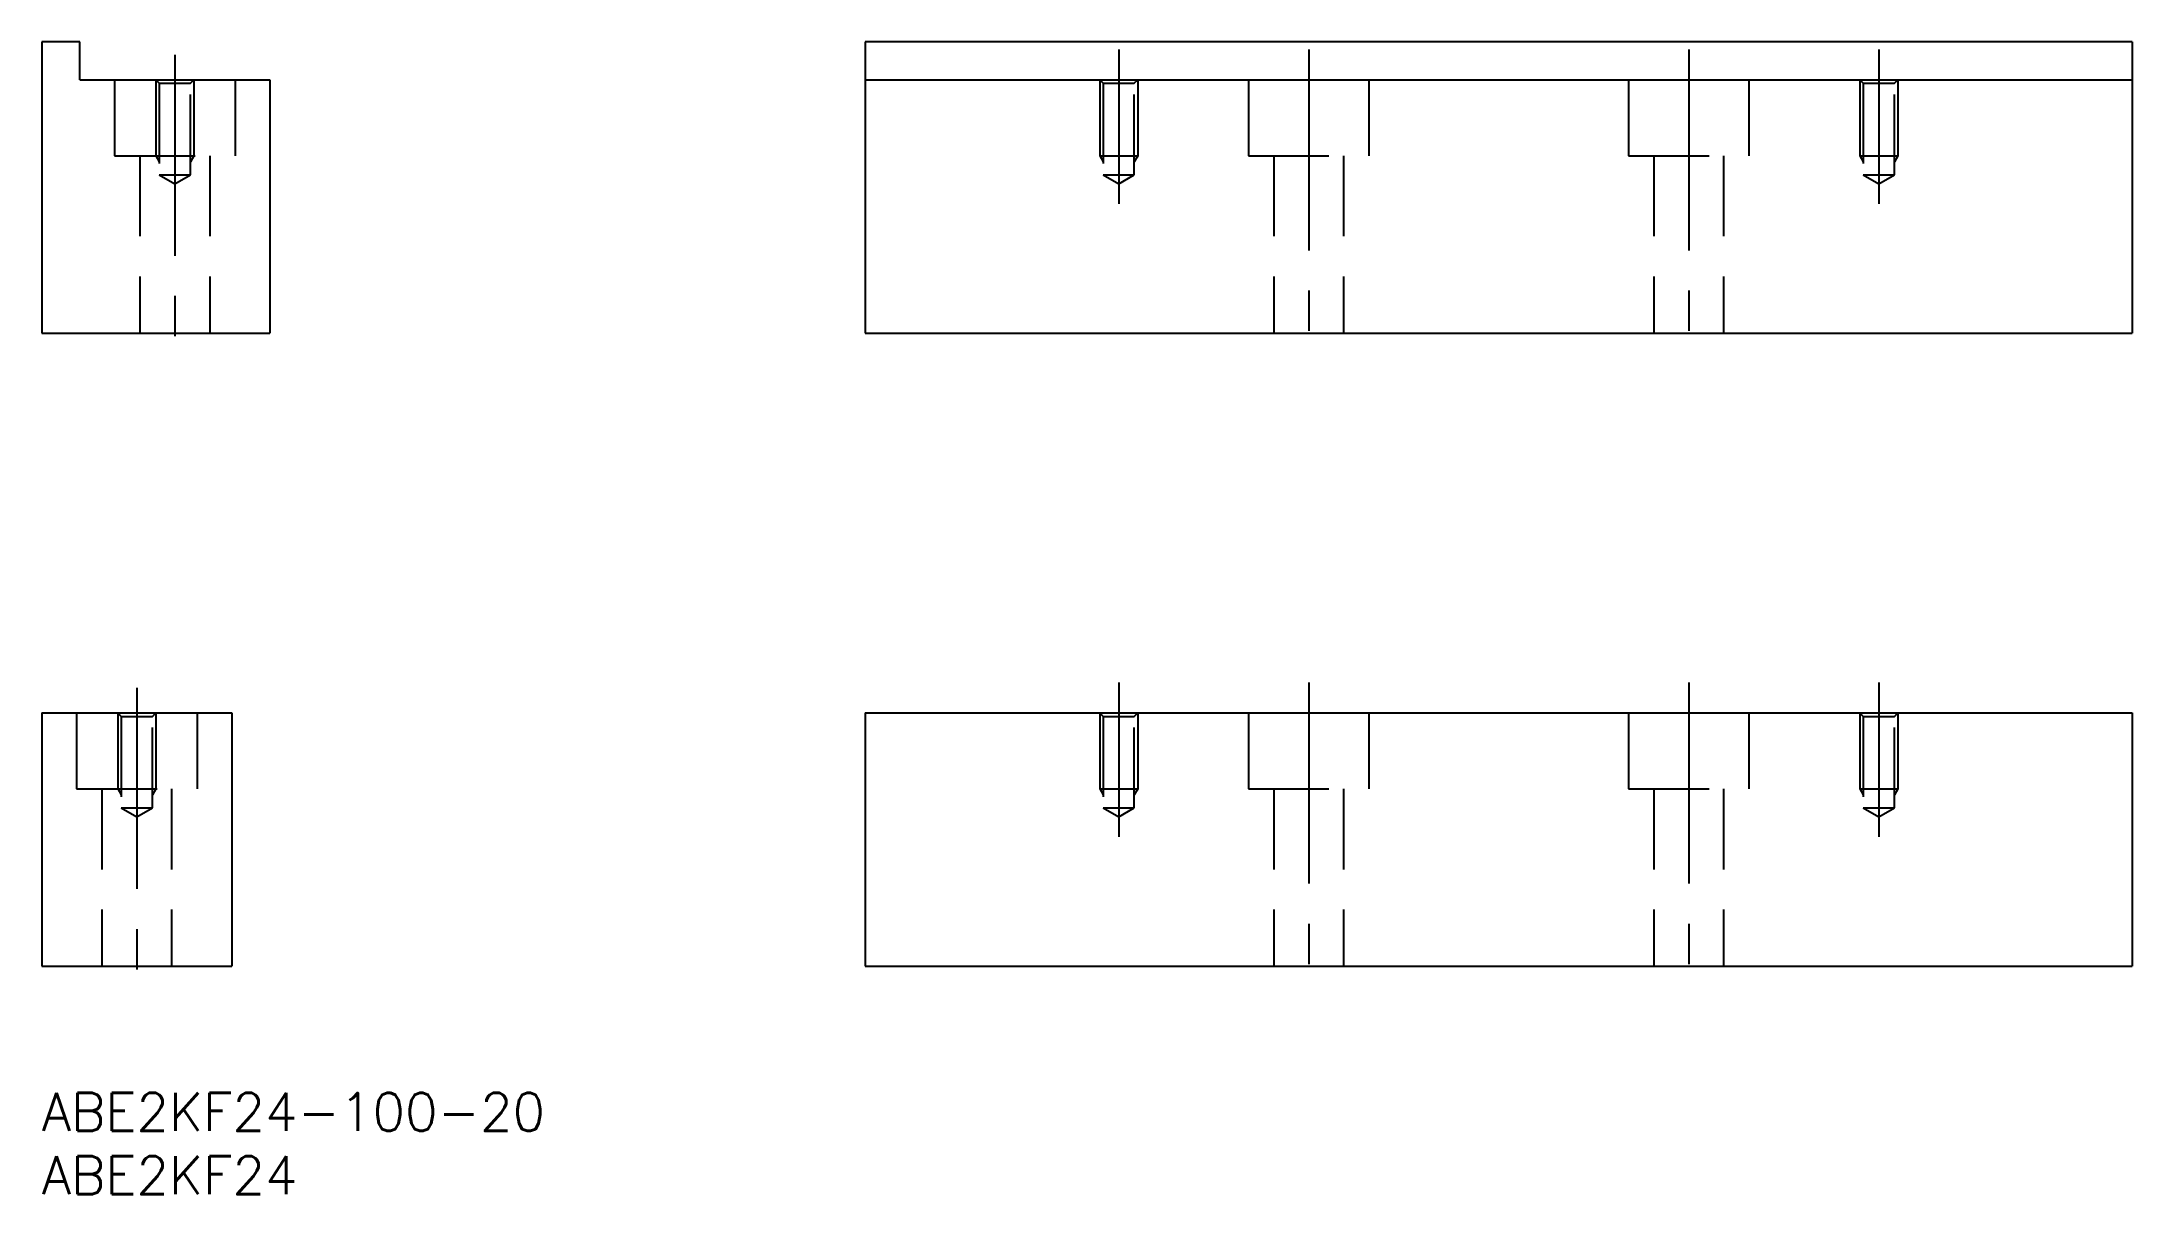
# Model space of a CAD drawing. Extents: x 0 to 165, y -8 to 83.
import ezdxf

# ---------------------------------------------------------------- set-up
doc = ezdxf.new("R2010")
doc.units = 0
doc.header["$LTSCALE"] = 0.5
doc.linetypes.add('CENTER', pattern=[50.8, 31.75, -6.35, 6.35, -6.35])
doc.linetypes.add('DASHED', pattern=[19.05, 12.7, -6.35])
for name, color, linetype in [('MSM_CENTER', 1, 'CENTER'), ('MSM_CONTINUOUS', 7, 'CONTINUOUS'), ('MSM_DASHED', 4, 'DASHED'), ('MSM_PART_NUMBER', 7, 'CONTINUOUS')]:
    doc.layers.add(name, color=color, linetype=linetype)
doc.styles.get("Standard").update_dxf_attribs({"font": 'txt.shx', "height": 3, "bigfont": 'bigfont.shx'})

msp = doc.modelspace()

# ---------------------------------------------------------------- linework, layer by layer
at = {"layer": 'MSM_CENTER'}
for p, q in [((10.5, 81.98), (10.5, 57.89)), ((85, 82.4), (85, 70.21)), ((100, 82.4), (100, 57.89)), ((130, 82.4), (130, 57.89)), ((145, 82.4), (145, 70.21)), ((7.5, 31.98), (7.5, 7.89)), ((85, 32.4), (85, 20.21)), ((100, 32.4), (100, 7.89)), ((130, 32.4), (130, 7.89)), ((145, 32.4), (145, 20.21))]:
    msp.add_line(p, q, dxfattribs=at)
at = {"layer": 'MSM_CONTINUOUS'}
for p, q in [((0, 83), (0, 60)), ((3, 83), (0, 83)), ((3, 80), (3, 83)), ((65, 83), (65, 60)), ((165, 83), (65, 83)), ((165, 83), (165, 60)), ((3, 80), (18, 80)), ((18, 80), (18, 60)), ((65, 80), (165, 80)), ((0, 60), (18, 60)), ((65, 60), (165, 60)), ((0, 30), (0, 10)), ((0, 30), (15, 30)), ((15, 30), (15, 10)), ((65, 30), (65, 10)), ((65, 30), (165, 30)), ((165, 30), (165, 10)), ((0, 10), (15, 10)), ((65, 10), (165, 10))]:
    msp.add_line(p, q, dxfattribs=at)
at = {"layer": 'MSM_DASHED'}
for p, q in [((5.75, 80), (5.75, 74)), ((9, 80), (9.27, 79.73)), ((9, 80), (9, 74)), ((9.27, 79.73), (9.27, 72.5)), ((9.27, 79.73), (11.73, 79.73)), ((11.73, 79.73), (12, 80)), ((11.73, 72.5), (11.73, 79.73)), ((12, 80), (12, 74)), ((15.25, 80), (15.25, 74)), ((83.5, 80), (83.77, 79.73)), ((83.5, 80), (83.5, 74)), ((83.77, 79.73), (83.77, 72.5)), ((83.77, 79.73), (86.23, 79.73)), ((86.23, 79.73), (86.5, 80)), ((86.23, 72.5), (86.23, 79.73)), ((86.5, 80), (86.5, 74)), ((95.25, 80), (95.25, 74)), ((104.75, 80), (104.75, 74)), ((125.25, 80), (125.25, 74)), ((134.75, 80), (134.75, 74)), ((143.5, 80), (143.77, 79.73)), ((143.5, 80), (143.5, 74)), ((143.77, 79.73), (143.77, 72.5)), ((143.77, 79.73), (146.23, 79.73)), ((146.23, 79.73), (146.5, 80)), ((146.23, 72.5), (146.23, 79.73)), ((146.5, 80), (146.5, 74)), ((5.75, 74), (15.25, 74)), ((7.75, 74), (7.75, 60)), ((9, 74), (9.27, 73.53)), ((12, 74), (11.73, 73.53)), ((13.25, 74), (13.25, 60)), ((83.5, 74), (86.5, 74)), ((83.5, 74), (83.77, 73.53)), ((86.5, 74), (86.23, 73.53)), ((95.25, 74), (104.75, 74)), ((97.25, 74), (97.25, 60)), ((102.75, 74), (102.75, 60)), ((125.25, 74), (134.75, 74)), ((127.25, 74), (127.25, 60)), ((132.75, 74), (132.75, 60)), ((143.5, 74), (146.5, 74)), ((143.5, 74), (143.77, 73.53)), ((146.5, 74), (146.23, 73.53)), ((9.27, 72.5), (10.5, 71.79)), ((9.27, 72.5), (11.73, 72.5)), ((10.5, 71.79), (11.73, 72.5)), ((83.77, 72.5), (85, 71.79)), ((83.77, 72.5), (86.23, 72.5)), ((85, 71.79), (86.23, 72.5)), ((143.77, 72.5), (145, 71.79)), ((143.77, 72.5), (146.23, 72.5)), ((145, 71.79), (146.23, 72.5)), ((2.75, 30), (2.75, 24)), ((6, 30), (6.27, 29.73)), ((6, 30), (6, 24)), ((6.27, 29.73), (6.27, 22.5)), ((6.27, 29.73), (8.73, 29.73)), ((8.73, 29.73), (9, 30)), ((8.73, 22.5), (8.73, 29.73)), ((9, 30), (9, 24)), ((12.25, 30), (12.25, 24)), ((83.5, 30), (83.77, 29.73)), ((83.5, 30), (83.5, 24)), ((83.77, 29.73), (83.77, 22.5)), ((83.77, 29.73), (86.23, 29.73)), ((86.23, 29.73), (86.5, 30)), ((86.23, 22.5), (86.23, 29.73)), ((86.5, 30), (86.5, 24)), ((95.25, 30), (95.25, 24)), ((104.75, 30), (104.75, 24)), ((125.25, 30), (125.25, 24)), ((134.75, 30), (134.75, 24)), ((143.5, 30), (143.77, 29.73)), ((143.5, 30), (143.5, 24)), ((143.77, 29.73), (143.77, 22.5)), ((143.77, 29.73), (146.23, 29.73)), ((146.23, 29.73), (146.5, 30)), ((146.23, 22.5), (146.23, 29.73)), ((146.5, 30), (146.5, 24)), ((2.75, 24), (12.25, 24)), ((4.75, 24), (4.75, 10)), ((6, 24), (6.27, 23.53)), ((9, 24), (8.73, 23.53)), ((10.25, 24), (10.25, 10)), ((83.5, 24), (86.5, 24)), ((83.5, 24), (83.77, 23.53)), ((86.5, 24), (86.23, 23.53)), ((95.25, 24), (104.75, 24)), ((97.25, 24), (97.25, 10)), ((102.75, 24), (102.75, 10)), ((125.25, 24), (134.75, 24)), ((127.25, 24), (127.25, 10)), ((132.75, 24), (132.75, 10)), ((143.5, 24), (146.5, 24)), ((143.5, 24), (143.77, 23.53)), ((146.5, 24), (146.23, 23.53)), ((6.27, 22.5), (7.5, 21.79)), ((6.27, 22.5), (8.73, 22.5)), ((7.5, 21.79), (8.73, 22.5)), ((83.77, 22.5), (85, 21.79)), ((83.77, 22.5), (86.23, 22.5)), ((85, 21.79), (86.23, 22.5)), ((143.77, 22.5), (145, 21.79)), ((143.77, 22.5), (146.23, 22.5)), ((145, 21.79), (146.23, 22.5))]:
    msp.add_line(p, q, dxfattribs=at)

# ---------------------------------------------------------------- texts
at = {"layer": 'MSM_PART_NUMBER'}
for s, p in [('ABE2KF24-100-20', (0, -3)), ('ABE2KF24', (0, -8))]:
    msp.add_text(s, height=3, dxfattribs=at).set_placement(p)

doc.saveas('drawing.dxf')
